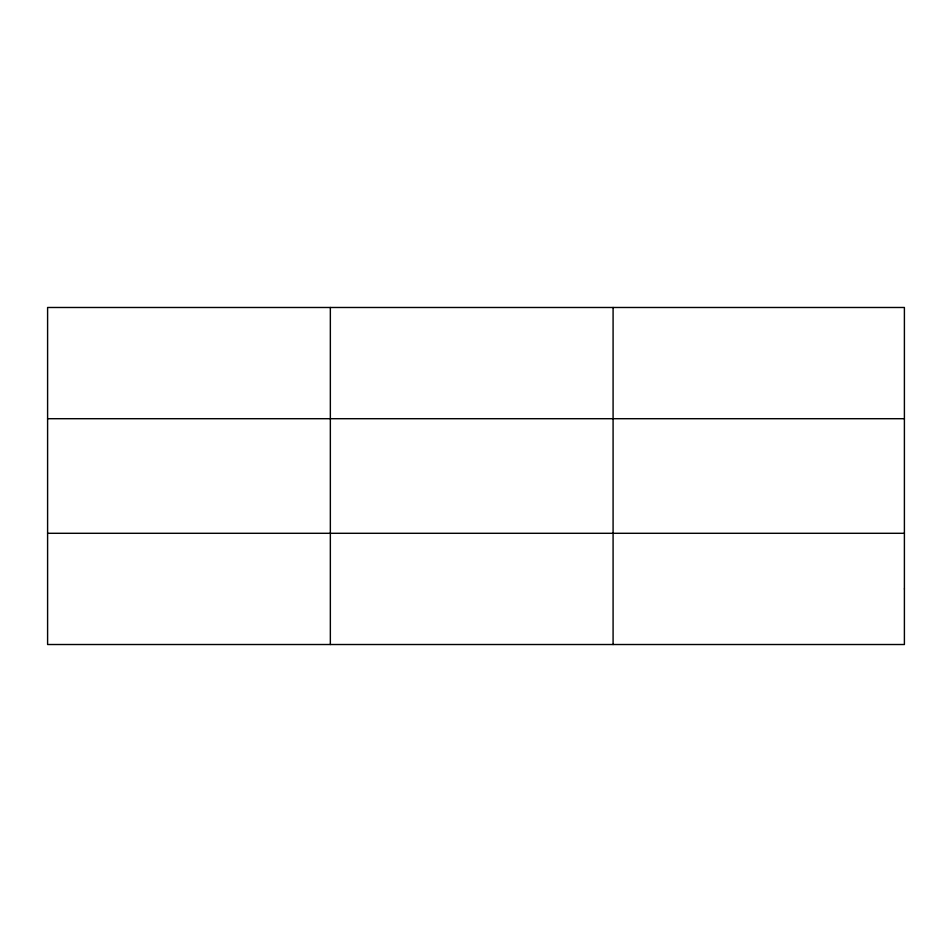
<?xml version="1.0" encoding="UTF-8"?>
<svg xmlns="http://www.w3.org/2000/svg" width="952" height="952" viewBox="0 0 952 952"><rect width="100%" height="100%" fill="white"/><g stroke="black" fill="none" stroke-linecap="round" stroke-linejoin="round"><path stroke-width="1.43" d="M330.344 644.516L330.344 307.484M613.088 644.516L613.088 307.484M47.6 418.702L904.4 418.702M47.6 533.298L904.4 533.298M904.4 588.907L904.4 644.516L47.6 644.516L47.6 307.484L904.4 307.484L904.4 588.907"/></g></svg>
